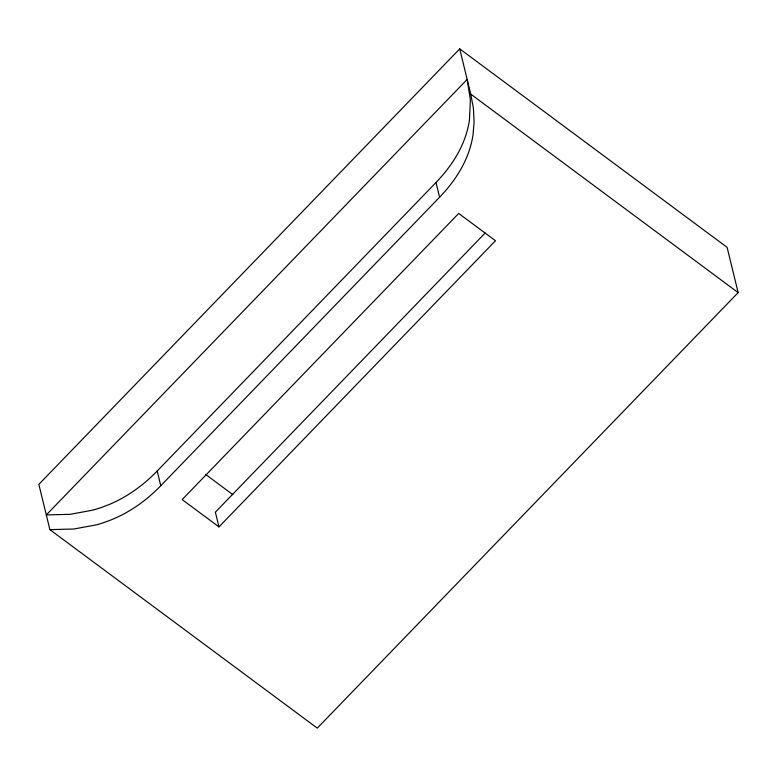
<?xml version="1.0" encoding="UTF-8"?>
<svg xmlns="http://www.w3.org/2000/svg" width="777" height="777" viewBox="0 0 777 777"><rect width="100%" height="100%" fill="white"/><g stroke="black" fill="none" stroke-linecap="round" stroke-linejoin="round"><path stroke-width="1.17" d="M436.004 182.508C447.931 170.124 458.129 155.818 464.287 139.685A116.317 101.437 -13.7 0 0 469.434 120.241L470.396 100.155L467.171 79.419L46.299 514.937L70.173 514.316L92.618 510.178A116.317 101.437 -13.7 0 0 113.646 502.525C130.012 494.93 144.668 483.964 157.187 471.027L436.004 182.508L439.588 197.222L160.781 485.732C148.252 498.669 133.595 509.634 117.23 517.239A116.317 101.437 -13.7 0 1 96.202 524.883L73.757 529.02L49.883 529.642L38.85 484.382L459.722 48.864L727.117 247.358L738.15 292.618L317.278 728.136L49.883 529.642M439.588 197.222C451.515 184.839 461.713 170.532 467.871 154.39A116.317 101.437 -13.7 0 0 473.018 134.955L474.125 121.63L473.368 108.022L470.755 94.124L459.722 48.864M485.149 233.013L215.375 512.179L218.959 526.893L495.483 240.744L458.692 213.432L182.168 499.582L218.959 526.893M470.755 94.124L738.15 292.618M205.565 474.388L232.857 494.648M157.187 471.027L160.781 485.732"/></g></svg>
